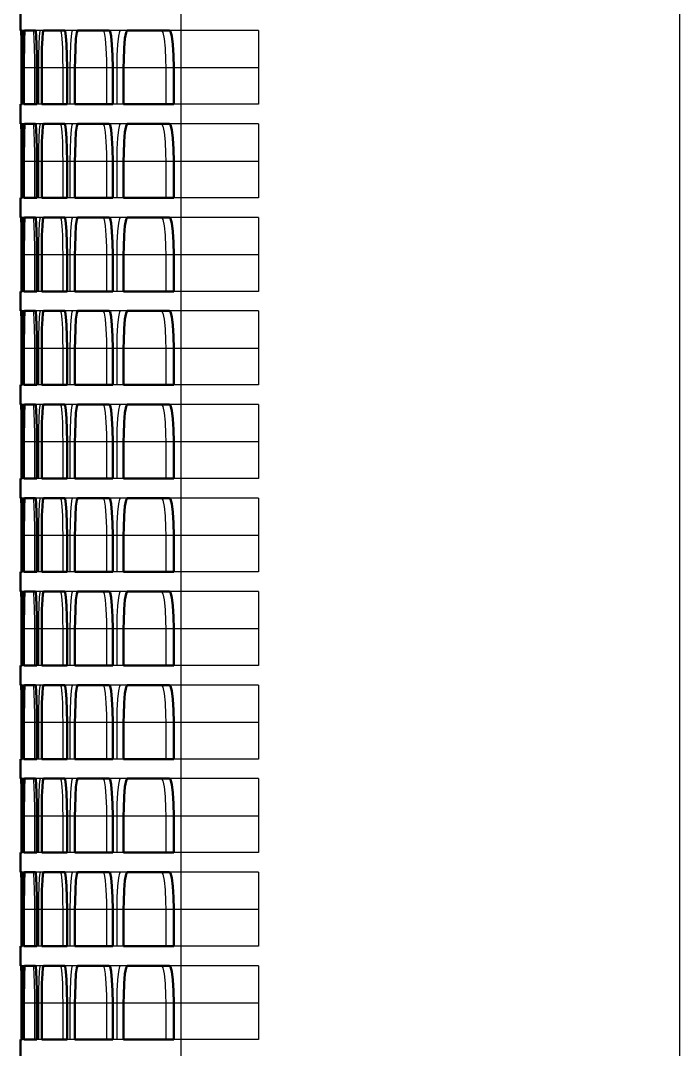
# Model space of a CAD drawing. Header units: inches. Extents: x 0 to 35.8, y 0 to 41.5.
# Drawn here: x 0.23 to 3.75, y 10.3 to 15.8 of the extents above; entities that cross this region are included whole.
import ezdxf

# ---------------------------------------------------------------- set-up
doc = ezdxf.new("R2010")
doc.units = ezdxf.units.IN
doc.header["$MEASUREMENT"] = 0
doc.linetypes.add('Dashed', pattern=[2, 1, -1])
for name, color, linetype, lineweight in [('AM_0', 7, 'Continuous', 50), ('AM_4', 3, 'Continuous', 25), ('AM_9', 6, 'Dashed', 25)]:
    doc.layers.add(name, color=color, linetype=linetype, lineweight=lineweight)

msp = doc.modelspace()

# ---------------------------------------------------------------- linework, layer by layer
at = {"layer": 'AM_0'}
for p, q in [((0.23, 15.855), (0.23, 15.75)), ((0.2364, 15.75), (0.23, 15.75)), ((0.3099, 15.75), (0.2515, 15.75)), ((0.4655, 15.75), (0.3519, 15.75)), ((0.7037, 15.75), (0.5345, 15.75)), ((1.0249, 15.75), (0.7999, 15.75)), ((0.2348, 15.55), (0.2348, 15.355)), ((0.2387, 15.355), (0.2387, 15.55)), ((0.2478, 15.55), (0.2478, 15.355)), ((0.3174, 15.355), (0.3174, 15.55)), ((0.343, 15.55), (0.343, 15.355)), ((0.4783, 15.355), (0.4783, 15.55)), ((0.5204, 15.55), (0.5204, 15.355)), ((0.7218, 15.355), (0.7218, 15.55)), ((0.7804, 15.55), (0.7804, 15.355)), ((1.0483, 15.355), (1.0483, 15.55)), ((0.23, 15.355), (0.2387, 15.355)), ((0.23, 15.355), (0.23, 15.25)), ((0.2478, 15.355), (0.3174, 15.355)), ((0.343, 15.355), (0.4783, 15.355)), ((0.5204, 15.355), (0.7218, 15.355)), ((0.7804, 15.355), (1.0483, 15.355)), ((0.2364, 15.25), (0.23, 15.25)), ((0.3099, 15.25), (0.2515, 15.25)), ((0.4655, 15.25), (0.3519, 15.25)), ((0.7037, 15.25), (0.5345, 15.25)), ((1.0249, 15.25), (0.7999, 15.25)), ((0.2348, 15.05), (0.2348, 14.855)), ((0.2387, 14.855), (0.2387, 15.05)), ((0.2478, 15.05), (0.2478, 14.855)), ((0.3174, 14.855), (0.3174, 15.05)), ((0.343, 15.05), (0.343, 14.855)), ((0.4783, 14.855), (0.4783, 15.05)), ((0.5204, 15.05), (0.5204, 14.855)), ((0.7218, 14.855), (0.7218, 15.05)), ((0.7804, 15.05), (0.7804, 14.855)), ((1.0483, 14.855), (1.0483, 15.05)), ((0.23, 14.855), (0.2387, 14.855)), ((0.23, 14.855), (0.23, 14.75)), ((0.2478, 14.855), (0.3174, 14.855)), ((0.343, 14.855), (0.4783, 14.855)), ((0.5204, 14.855), (0.7218, 14.855)), ((0.7804, 14.855), (1.0483, 14.855)), ((0.2364, 14.75), (0.23, 14.75)), ((0.3099, 14.75), (0.2515, 14.75)), ((0.4655, 14.75), (0.3519, 14.75)), ((0.7037, 14.75), (0.5345, 14.75)), ((1.0249, 14.75), (0.7999, 14.75)), ((0.2348, 14.55), (0.2348, 14.355)), ((0.2387, 14.355), (0.2387, 14.55)), ((0.2478, 14.55), (0.2478, 14.355)), ((0.3174, 14.355), (0.3174, 14.55)), ((0.343, 14.55), (0.343, 14.355)), ((0.4783, 14.355), (0.4783, 14.55)), ((0.5204, 14.55), (0.5204, 14.355)), ((0.7218, 14.355), (0.7218, 14.55)), ((0.7804, 14.55), (0.7804, 14.355)), ((1.0483, 14.355), (1.0483, 14.55)), ((0.23, 14.355), (0.2387, 14.355)), ((0.23, 14.355), (0.23, 14.25)), ((0.2478, 14.355), (0.3174, 14.355)), ((0.343, 14.355), (0.4783, 14.355)), ((0.5204, 14.355), (0.7218, 14.355)), ((0.7804, 14.355), (1.0483, 14.355)), ((0.2364, 14.25), (0.23, 14.25)), ((0.3099, 14.25), (0.2515, 14.25)), ((0.4655, 14.25), (0.3519, 14.25)), ((0.7037, 14.25), (0.5345, 14.25)), ((1.0249, 14.25), (0.7999, 14.25)), ((0.2348, 14.05), (0.2348, 13.855)), ((0.2387, 13.855), (0.2387, 14.05)), ((0.2478, 14.05), (0.2478, 13.855)), ((0.3174, 13.855), (0.3174, 14.05)), ((0.343, 14.05), (0.343, 13.855)), ((0.4783, 13.855), (0.4783, 14.05)), ((0.5204, 14.05), (0.5204, 13.855)), ((0.7218, 13.855), (0.7218, 14.05)), ((0.7804, 14.05), (0.7804, 13.855)), ((1.0483, 13.855), (1.0483, 14.05)), ((0.23, 13.855), (0.2387, 13.855)), ((0.23, 13.855), (0.23, 13.75)), ((0.2478, 13.855), (0.3174, 13.855)), ((0.343, 13.855), (0.4783, 13.855)), ((0.5204, 13.855), (0.7218, 13.855)), ((0.7804, 13.855), (1.0483, 13.855)), ((0.2364, 13.75), (0.23, 13.75)), ((0.3099, 13.75), (0.2515, 13.75)), ((0.4655, 13.75), (0.3519, 13.75)), ((0.7037, 13.75), (0.5345, 13.75)), ((1.0249, 13.75), (0.7999, 13.75)), ((0.2348, 13.55), (0.2348, 13.355)), ((0.2387, 13.355), (0.2387, 13.55)), ((0.2478, 13.55), (0.2478, 13.355)), ((0.3174, 13.355), (0.3174, 13.55)), ((0.343, 13.55), (0.343, 13.355)), ((0.4783, 13.355), (0.4783, 13.55)), ((0.5204, 13.55), (0.5204, 13.355)), ((0.7218, 13.355), (0.7218, 13.55)), ((0.7804, 13.55), (0.7804, 13.355)), ((1.0483, 13.355), (1.0483, 13.55)), ((0.23, 13.355), (0.2387, 13.355)), ((0.23, 13.355), (0.23, 13.25)), ((0.2478, 13.355), (0.3174, 13.355)), ((0.343, 13.355), (0.4783, 13.355)), ((0.5204, 13.355), (0.7218, 13.355)), ((0.7804, 13.355), (1.0483, 13.355)), ((0.2364, 13.25), (0.23, 13.25)), ((0.3099, 13.25), (0.2515, 13.25)), ((0.4655, 13.25), (0.3519, 13.25)), ((0.7037, 13.25), (0.5345, 13.25)), ((1.0249, 13.25), (0.7999, 13.25)), ((0.2348, 13.05), (0.2348, 12.855)), ((0.2387, 12.855), (0.2387, 13.05)), ((0.2478, 13.05), (0.2478, 12.855)), ((0.3174, 12.855), (0.3174, 13.05)), ((0.343, 13.05), (0.343, 12.855)), ((0.4783, 12.855), (0.4783, 13.05)), ((0.5204, 13.05), (0.5204, 12.855)), ((0.7218, 12.855), (0.7218, 13.05)), ((0.7804, 13.05), (0.7804, 12.855)), ((1.0483, 12.855), (1.0483, 13.05)), ((0.23, 12.855), (0.2387, 12.855)), ((0.23, 12.855), (0.23, 12.75)), ((0.2478, 12.855), (0.3174, 12.855)), ((0.343, 12.855), (0.4783, 12.855)), ((0.5204, 12.855), (0.7218, 12.855)), ((0.7804, 12.855), (1.0483, 12.855)), ((0.2364, 12.75), (0.23, 12.75)), ((0.3099, 12.75), (0.2515, 12.75)), ((0.4655, 12.75), (0.3519, 12.75)), ((0.7037, 12.75), (0.5345, 12.75)), ((1.0249, 12.75), (0.7999, 12.75)), ((0.2348, 12.55), (0.2348, 12.355)), ((0.2387, 12.355), (0.2387, 12.55)), ((0.2478, 12.55), (0.2478, 12.355)), ((0.3174, 12.355), (0.3174, 12.55)), ((0.343, 12.55), (0.343, 12.355)), ((0.4783, 12.355), (0.4783, 12.55)), ((0.5204, 12.55), (0.5204, 12.355)), ((0.7218, 12.355), (0.7218, 12.55)), ((0.7804, 12.55), (0.7804, 12.355)), ((1.0483, 12.355), (1.0483, 12.55)), ((0.23, 12.355), (0.2387, 12.355)), ((0.23, 12.355), (0.23, 12.25)), ((0.2478, 12.355), (0.3174, 12.355)), ((0.343, 12.355), (0.4783, 12.355)), ((0.5204, 12.355), (0.7218, 12.355)), ((0.7804, 12.355), (1.0483, 12.355)), ((0.2364, 12.25), (0.23, 12.25)), ((0.3099, 12.25), (0.2515, 12.25)), ((0.4655, 12.25), (0.3519, 12.25)), ((0.7037, 12.25), (0.5345, 12.25)), ((1.0249, 12.25), (0.7999, 12.25)), ((0.2348, 12.05), (0.2348, 11.855)), ((0.2387, 11.855), (0.2387, 12.05)), ((0.2478, 12.05), (0.2478, 11.855)), ((0.3174, 11.855), (0.3174, 12.05)), ((0.343, 12.05), (0.343, 11.855)), ((0.4783, 11.855), (0.4783, 12.05)), ((0.5204, 12.05), (0.5204, 11.855)), ((0.7218, 11.855), (0.7218, 12.05)), ((0.7804, 12.05), (0.7804, 11.855)), ((1.0483, 11.855), (1.0483, 12.05)), ((0.23, 11.855), (0.2387, 11.855)), ((0.23, 11.855), (0.23, 11.75)), ((0.2478, 11.855), (0.3174, 11.855)), ((0.343, 11.855), (0.4783, 11.855)), ((0.5204, 11.855), (0.7218, 11.855)), ((0.7804, 11.855), (1.0483, 11.855)), ((0.2364, 11.75), (0.23, 11.75)), ((0.3099, 11.75), (0.2515, 11.75)), ((0.4655, 11.75), (0.3519, 11.75)), ((0.7037, 11.75), (0.5345, 11.75)), ((1.0249, 11.75), (0.7999, 11.75)), ((0.2348, 11.55), (0.2348, 11.355)), ((0.2387, 11.355), (0.2387, 11.55)), ((0.2478, 11.55), (0.2478, 11.355)), ((0.3174, 11.355), (0.3174, 11.55)), ((0.343, 11.55), (0.343, 11.355)), ((0.4783, 11.355), (0.4783, 11.55)), ((0.5204, 11.55), (0.5204, 11.355)), ((0.7218, 11.355), (0.7218, 11.55)), ((0.7804, 11.55), (0.7804, 11.355)), ((1.0483, 11.355), (1.0483, 11.55)), ((0.23, 11.355), (0.2387, 11.355)), ((0.23, 11.355), (0.23, 11.25)), ((0.2478, 11.355), (0.3174, 11.355)), ((0.343, 11.355), (0.4783, 11.355)), ((0.5204, 11.355), (0.7218, 11.355)), ((0.7804, 11.355), (1.0483, 11.355)), ((0.2364, 11.25), (0.23, 11.25)), ((0.3099, 11.25), (0.2515, 11.25)), ((0.4655, 11.25), (0.3519, 11.25)), ((0.7037, 11.25), (0.5345, 11.25)), ((1.0249, 11.25), (0.7999, 11.25)), ((0.2348, 11.05), (0.2348, 10.855)), ((0.2387, 10.855), (0.2387, 11.05)), ((0.2478, 11.05), (0.2478, 10.855)), ((0.3174, 10.855), (0.3174, 11.05)), ((0.343, 11.05), (0.343, 10.855)), ((0.4783, 10.855), (0.4783, 11.05)), ((0.5204, 11.05), (0.5204, 10.855)), ((0.7218, 10.855), (0.7218, 11.05)), ((0.7804, 11.05), (0.7804, 10.855)), ((1.0483, 10.855), (1.0483, 11.05)), ((0.23, 10.855), (0.2387, 10.855)), ((0.23, 10.855), (0.23, 10.75)), ((0.2478, 10.855), (0.3174, 10.855)), ((0.343, 10.855), (0.4783, 10.855)), ((0.5204, 10.855), (0.7218, 10.855)), ((0.7804, 10.855), (1.0483, 10.855)), ((0.2364, 10.75), (0.23, 10.75)), ((0.3099, 10.75), (0.2515, 10.75)), ((0.4655, 10.75), (0.3519, 10.75)), ((0.7037, 10.75), (0.5345, 10.75)), ((1.0249, 10.75), (0.7999, 10.75)), ((0.2348, 10.55), (0.2348, 10.355)), ((0.2387, 10.355), (0.2387, 10.55)), ((0.2478, 10.55), (0.2478, 10.355)), ((0.3174, 10.355), (0.3174, 10.55)), ((0.343, 10.55), (0.343, 10.355)), ((0.4783, 10.355), (0.4783, 10.55)), ((0.5204, 10.55), (0.5204, 10.355)), ((0.7218, 10.355), (0.7218, 10.55)), ((0.7804, 10.55), (0.7804, 10.355)), ((1.0483, 10.355), (1.0483, 10.55)), ((0.23, 10.355), (0.2387, 10.355)), ((0.23, 10.355), (0.23, 10.25)), ((0.2478, 10.355), (0.3174, 10.355)), ((0.343, 10.355), (0.4783, 10.355)), ((0.5204, 10.355), (0.7218, 10.355)), ((0.7804, 10.355), (1.0483, 10.355))]:
    msp.add_line(p, q, dxfattribs=at)
for points in [[(0.2331, 15.75), (0.2336, 15.7387), (0.2341, 15.7062), (0.2345, 15.656), (0.2347, 15.5939), (0.2348, 15.55)], [(0.2387, 15.55), (0.2385, 15.6162), (0.2381, 15.6749), (0.2376, 15.7196), (0.2369, 15.7451), (0.2364, 15.75)], [(0.2515, 15.75), (0.2502, 15.7387), (0.2492, 15.7062), (0.2484, 15.656), (0.2479, 15.5939), (0.2478, 15.55)], [(0.3174, 15.55), (0.3169, 15.6162), (0.3157, 15.6749), (0.3138, 15.7195), (0.3115, 15.7451), (0.3099, 15.75)], [(0.3519, 15.75), (0.3489, 15.7387), (0.3463, 15.7061), (0.3443, 15.6559), (0.3432, 15.5937), (0.343, 15.55)], [(0.4783, 15.55), (0.4776, 15.6161), (0.4755, 15.6747), (0.4723, 15.7194), (0.4683, 15.745), (0.4655, 15.75)], [(0.5345, 15.75), (0.5298, 15.7387), (0.5256, 15.706), (0.5225, 15.6556), (0.5207, 15.5934), (0.5204, 15.55)], [(0.7218, 15.55), (0.7207, 15.616), (0.7178, 15.6746), (0.7133, 15.7192), (0.7077, 15.7449), (0.7037, 15.75)], [(0.7999, 15.75), (0.7934, 15.7386), (0.7876, 15.7058), (0.7833, 15.6553), (0.7809, 15.593), (0.7804, 15.55)], [(1.0483, 15.55), (1.047, 15.6159), (1.0432, 15.6743), (1.0374, 15.7189), (1.0301, 15.7448), (1.0249, 15.75)], [(0.2331, 15.25), (0.2336, 15.2387), (0.2341, 15.2062), (0.2345, 15.156), (0.2347, 15.0939), (0.2348, 15.05)], [(0.2387, 15.05), (0.2385, 15.1162), (0.2381, 15.1749), (0.2376, 15.2196), (0.2369, 15.2451), (0.2364, 15.25)], [(0.2515, 15.25), (0.2502, 15.2387), (0.2492, 15.2062), (0.2484, 15.156), (0.2479, 15.0939), (0.2478, 15.05)], [(0.3174, 15.05), (0.3169, 15.1162), (0.3157, 15.1749), (0.3138, 15.2195), (0.3115, 15.2451), (0.3099, 15.25)], [(0.3519, 15.25), (0.3489, 15.2387), (0.3463, 15.2061), (0.3443, 15.1559), (0.3432, 15.0937), (0.343, 15.05)], [(0.4783, 15.05), (0.4776, 15.1161), (0.4755, 15.1747), (0.4723, 15.2194), (0.4683, 15.245), (0.4655, 15.25)], [(0.5345, 15.25), (0.5298, 15.2387), (0.5256, 15.206), (0.5225, 15.1556), (0.5207, 15.0934), (0.5204, 15.05)], [(0.7218, 15.05), (0.7207, 15.116), (0.7178, 15.1746), (0.7133, 15.2192), (0.7077, 15.2449), (0.7037, 15.25)], [(0.7999, 15.25), (0.7934, 15.2386), (0.7876, 15.2058), (0.7833, 15.1553), (0.7809, 15.093), (0.7804, 15.05)], [(1.0483, 15.05), (1.047, 15.1159), (1.0432, 15.1743), (1.0374, 15.2189), (1.0301, 15.2448), (1.0249, 15.25)], [(0.2331, 14.75), (0.2336, 14.7387), (0.2341, 14.7062), (0.2345, 14.656), (0.2347, 14.5939), (0.2348, 14.55)], [(0.2387, 14.55), (0.2385, 14.6162), (0.2381, 14.6749), (0.2376, 14.7196), (0.2369, 14.7451), (0.2364, 14.75)], [(0.2515, 14.75), (0.2502, 14.7387), (0.2492, 14.7062), (0.2484, 14.656), (0.2479, 14.5939), (0.2478, 14.55)], [(0.3174, 14.55), (0.3169, 14.6162), (0.3157, 14.6749), (0.3138, 14.7195), (0.3115, 14.7451), (0.3099, 14.75)], [(0.3519, 14.75), (0.3489, 14.7387), (0.3463, 14.7061), (0.3443, 14.6559), (0.3432, 14.5937), (0.343, 14.55)], [(0.4783, 14.55), (0.4776, 14.6161), (0.4755, 14.6747), (0.4723, 14.7194), (0.4683, 14.745), (0.4655, 14.75)], [(0.5345, 14.75), (0.5298, 14.7387), (0.5256, 14.706), (0.5225, 14.6556), (0.5207, 14.5934), (0.5204, 14.55)], [(0.7218, 14.55), (0.7207, 14.616), (0.7178, 14.6746), (0.7133, 14.7192), (0.7077, 14.7449), (0.7037, 14.75)], [(0.7999, 14.75), (0.7934, 14.7386), (0.7876, 14.7058), (0.7833, 14.6553), (0.7809, 14.593), (0.7804, 14.55)], [(1.0483, 14.55), (1.047, 14.6159), (1.0432, 14.6743), (1.0374, 14.7189), (1.0301, 14.7448), (1.0249, 14.75)], [(0.2331, 14.25), (0.2336, 14.2387), (0.2341, 14.2062), (0.2345, 14.156), (0.2347, 14.0939), (0.2348, 14.05)], [(0.2387, 14.05), (0.2385, 14.1162), (0.2381, 14.1749), (0.2376, 14.2196), (0.2369, 14.2451), (0.2364, 14.25)], [(0.2515, 14.25), (0.2502, 14.2387), (0.2492, 14.2062), (0.2484, 14.156), (0.2479, 14.0939), (0.2478, 14.05)], [(0.3174, 14.05), (0.3169, 14.1162), (0.3157, 14.1749), (0.3138, 14.2195), (0.3115, 14.2451), (0.3099, 14.25)], [(0.3519, 14.25), (0.3489, 14.2387), (0.3463, 14.2061), (0.3443, 14.1559), (0.3432, 14.0937), (0.343, 14.05)], [(0.4783, 14.05), (0.4776, 14.1161), (0.4755, 14.1747), (0.4723, 14.2194), (0.4683, 14.245), (0.4655, 14.25)], [(0.5345, 14.25), (0.5298, 14.2387), (0.5256, 14.206), (0.5225, 14.1556), (0.5207, 14.0934), (0.5204, 14.05)], [(0.7218, 14.05), (0.7207, 14.116), (0.7178, 14.1746), (0.7133, 14.2192), (0.7077, 14.2449), (0.7037, 14.25)], [(0.7999, 14.25), (0.7934, 14.2386), (0.7876, 14.2058), (0.7833, 14.1553), (0.7809, 14.093), (0.7804, 14.05)], [(1.0483, 14.05), (1.047, 14.1159), (1.0432, 14.1743), (1.0374, 14.2189), (1.0301, 14.2448), (1.0249, 14.25)], [(0.2331, 13.75), (0.2336, 13.7387), (0.2341, 13.7062), (0.2345, 13.656), (0.2347, 13.5939), (0.2348, 13.55)], [(0.2387, 13.55), (0.2385, 13.6162), (0.2381, 13.6749), (0.2376, 13.7196), (0.2369, 13.7451), (0.2364, 13.75)], [(0.2515, 13.75), (0.2502, 13.7387), (0.2492, 13.7062), (0.2484, 13.656), (0.2479, 13.5939), (0.2478, 13.55)], [(0.3174, 13.55), (0.3169, 13.6162), (0.3157, 13.6749), (0.3138, 13.7195), (0.3115, 13.7451), (0.3099, 13.75)], [(0.3519, 13.75), (0.3489, 13.7387), (0.3463, 13.7061), (0.3443, 13.6559), (0.3432, 13.5937), (0.343, 13.55)], [(0.4783, 13.55), (0.4776, 13.6161), (0.4755, 13.6747), (0.4723, 13.7194), (0.4683, 13.745), (0.4655, 13.75)], [(0.5345, 13.75), (0.5298, 13.7387), (0.5256, 13.706), (0.5225, 13.6556), (0.5207, 13.5934), (0.5204, 13.55)], [(0.7218, 13.55), (0.7207, 13.616), (0.7178, 13.6746), (0.7133, 13.7192), (0.7077, 13.7449), (0.7037, 13.75)], [(0.7999, 13.75), (0.7934, 13.7386), (0.7876, 13.7058), (0.7833, 13.6553), (0.7809, 13.593), (0.7804, 13.55)], [(1.0483, 13.55), (1.047, 13.6159), (1.0432, 13.6743), (1.0374, 13.7189), (1.0301, 13.7448), (1.0249, 13.75)], [(0.2331, 13.25), (0.2336, 13.2387), (0.2341, 13.2062), (0.2345, 13.156), (0.2347, 13.0939), (0.2348, 13.05)], [(0.2387, 13.05), (0.2385, 13.1162), (0.2381, 13.1749), (0.2376, 13.2196), (0.2369, 13.2451), (0.2364, 13.25)], [(0.2515, 13.25), (0.2502, 13.2387), (0.2492, 13.2062), (0.2484, 13.156), (0.2479, 13.0939), (0.2478, 13.05)], [(0.3174, 13.05), (0.3169, 13.1162), (0.3157, 13.1749), (0.3138, 13.2195), (0.3115, 13.2451), (0.3099, 13.25)], [(0.3519, 13.25), (0.3489, 13.2387), (0.3463, 13.2061), (0.3443, 13.1559), (0.3432, 13.0937), (0.343, 13.05)], [(0.4783, 13.05), (0.4776, 13.1161), (0.4755, 13.1747), (0.4723, 13.2194), (0.4683, 13.245), (0.4655, 13.25)], [(0.5345, 13.25), (0.5298, 13.2387), (0.5256, 13.206), (0.5225, 13.1556), (0.5207, 13.0934), (0.5204, 13.05)], [(0.7218, 13.05), (0.7207, 13.116), (0.7178, 13.1746), (0.7133, 13.2192), (0.7077, 13.2449), (0.7037, 13.25)], [(0.7999, 13.25), (0.7934, 13.2386), (0.7876, 13.2058), (0.7833, 13.1553), (0.7809, 13.093), (0.7804, 13.05)], [(1.0483, 13.05), (1.047, 13.1159), (1.0432, 13.1743), (1.0374, 13.2189), (1.0301, 13.2448), (1.0249, 13.25)], [(0.2331, 12.75), (0.2336, 12.7387), (0.2341, 12.7062), (0.2345, 12.656), (0.2347, 12.5939), (0.2348, 12.55)], [(0.2387, 12.55), (0.2385, 12.6162), (0.2381, 12.6749), (0.2376, 12.7196), (0.2369, 12.7451), (0.2364, 12.75)], [(0.2515, 12.75), (0.2502, 12.7387), (0.2492, 12.7062), (0.2484, 12.656), (0.2479, 12.5939), (0.2478, 12.55)], [(0.3174, 12.55), (0.3169, 12.6162), (0.3157, 12.6749), (0.3138, 12.7195), (0.3115, 12.7451), (0.3099, 12.75)], [(0.3519, 12.75), (0.3489, 12.7387), (0.3463, 12.7061), (0.3443, 12.6559), (0.3432, 12.5937), (0.343, 12.55)], [(0.4783, 12.55), (0.4776, 12.6161), (0.4755, 12.6747), (0.4723, 12.7194), (0.4683, 12.745), (0.4655, 12.75)], [(0.5345, 12.75), (0.5298, 12.7387), (0.5256, 12.706), (0.5225, 12.6556), (0.5207, 12.5934), (0.5204, 12.55)], [(0.7218, 12.55), (0.7207, 12.616), (0.7178, 12.6746), (0.7133, 12.7192), (0.7077, 12.7449), (0.7037, 12.75)], [(0.7999, 12.75), (0.7934, 12.7386), (0.7876, 12.7058), (0.7833, 12.6553), (0.7809, 12.593), (0.7804, 12.55)], [(1.0483, 12.55), (1.047, 12.6159), (1.0432, 12.6743), (1.0374, 12.7189), (1.0301, 12.7448), (1.0249, 12.75)], [(0.2331, 12.25), (0.2336, 12.2387), (0.2341, 12.2062), (0.2345, 12.156), (0.2347, 12.0939), (0.2348, 12.05)], [(0.2387, 12.05), (0.2385, 12.1162), (0.2381, 12.1749), (0.2376, 12.2196), (0.2369, 12.2451), (0.2364, 12.25)], [(0.2515, 12.25), (0.2502, 12.2387), (0.2492, 12.2062), (0.2484, 12.156), (0.2479, 12.0939), (0.2478, 12.05)], [(0.3174, 12.05), (0.3169, 12.1162), (0.3157, 12.1749), (0.3138, 12.2195), (0.3115, 12.2451), (0.3099, 12.25)], [(0.3519, 12.25), (0.3489, 12.2387), (0.3463, 12.2061), (0.3443, 12.1559), (0.3432, 12.0937), (0.343, 12.05)], [(0.4783, 12.05), (0.4776, 12.1161), (0.4755, 12.1747), (0.4723, 12.2194), (0.4683, 12.245), (0.4655, 12.25)], [(0.5345, 12.25), (0.5298, 12.2387), (0.5256, 12.206), (0.5225, 12.1556), (0.5207, 12.0934), (0.5204, 12.05)], [(0.7218, 12.05), (0.7207, 12.116), (0.7178, 12.1746), (0.7133, 12.2192), (0.7077, 12.2449), (0.7037, 12.25)], [(0.7999, 12.25), (0.7934, 12.2386), (0.7876, 12.2058), (0.7833, 12.1553), (0.7809, 12.093), (0.7804, 12.05)], [(1.0483, 12.05), (1.047, 12.1159), (1.0432, 12.1743), (1.0374, 12.2189), (1.0301, 12.2448), (1.0249, 12.25)], [(0.2331, 11.75), (0.2336, 11.7387), (0.2341, 11.7062), (0.2345, 11.656), (0.2347, 11.5939), (0.2348, 11.55)], [(0.2387, 11.55), (0.2385, 11.6162), (0.2381, 11.6749), (0.2376, 11.7196), (0.2369, 11.7451), (0.2364, 11.75)], [(0.2515, 11.75), (0.2502, 11.7387), (0.2492, 11.7062), (0.2484, 11.656), (0.2479, 11.5939), (0.2478, 11.55)], [(0.3174, 11.55), (0.3169, 11.6162), (0.3157, 11.6749), (0.3138, 11.7195), (0.3115, 11.7451), (0.3099, 11.75)], [(0.3519, 11.75), (0.3489, 11.7387), (0.3463, 11.7061), (0.3443, 11.6559), (0.3432, 11.5937), (0.343, 11.55)], [(0.4783, 11.55), (0.4776, 11.6161), (0.4755, 11.6747), (0.4723, 11.7194), (0.4683, 11.745), (0.4655, 11.75)], [(0.5345, 11.75), (0.5298, 11.7387), (0.5256, 11.706), (0.5225, 11.6556), (0.5207, 11.5934), (0.5204, 11.55)], [(0.7218, 11.55), (0.7207, 11.616), (0.7178, 11.6746), (0.7133, 11.7192), (0.7077, 11.7449), (0.7037, 11.75)], [(0.7999, 11.75), (0.7934, 11.7386), (0.7876, 11.7058), (0.7833, 11.6553), (0.7809, 11.593), (0.7804, 11.55)], [(1.0483, 11.55), (1.047, 11.6159), (1.0432, 11.6743), (1.0374, 11.7189), (1.0301, 11.7448), (1.0249, 11.75)], [(0.2331, 11.25), (0.2336, 11.2387), (0.2341, 11.2062), (0.2345, 11.156), (0.2347, 11.0939), (0.2348, 11.05)], [(0.2387, 11.05), (0.2385, 11.1162), (0.2381, 11.1749), (0.2376, 11.2196), (0.2369, 11.2451), (0.2364, 11.25)], [(0.2515, 11.25), (0.2502, 11.2387), (0.2492, 11.2062), (0.2484, 11.156), (0.2479, 11.0939), (0.2478, 11.05)], [(0.3174, 11.05), (0.3169, 11.1162), (0.3157, 11.1749), (0.3138, 11.2195), (0.3115, 11.2451), (0.3099, 11.25)], [(0.3519, 11.25), (0.3489, 11.2387), (0.3463, 11.2061), (0.3443, 11.1559), (0.3432, 11.0937), (0.343, 11.05)], [(0.4783, 11.05), (0.4776, 11.1161), (0.4755, 11.1747), (0.4723, 11.2194), (0.4683, 11.245), (0.4655, 11.25)], [(0.5345, 11.25), (0.5298, 11.2387), (0.5256, 11.206), (0.5225, 11.1556), (0.5207, 11.0934), (0.5204, 11.05)], [(0.7218, 11.05), (0.7207, 11.116), (0.7178, 11.1746), (0.7133, 11.2192), (0.7077, 11.2449), (0.7037, 11.25)], [(0.7999, 11.25), (0.7934, 11.2386), (0.7876, 11.2058), (0.7833, 11.1553), (0.7809, 11.093), (0.7804, 11.05)], [(1.0483, 11.05), (1.047, 11.1159), (1.0432, 11.1743), (1.0374, 11.2189), (1.0301, 11.2448), (1.0249, 11.25)], [(0.2331, 10.75), (0.2336, 10.7387), (0.2341, 10.7062), (0.2345, 10.656), (0.2347, 10.5939), (0.2348, 10.55)], [(0.2387, 10.55), (0.2385, 10.6162), (0.2381, 10.6749), (0.2376, 10.7196), (0.2369, 10.7451), (0.2364, 10.75)], [(0.2515, 10.75), (0.2502, 10.7387), (0.2492, 10.7062), (0.2484, 10.656), (0.2479, 10.5939), (0.2478, 10.55)], [(0.3174, 10.55), (0.3169, 10.6162), (0.3157, 10.6749), (0.3138, 10.7195), (0.3115, 10.7451), (0.3099, 10.75)], [(0.3519, 10.75), (0.3489, 10.7387), (0.3463, 10.7061), (0.3443, 10.6559), (0.3432, 10.5937), (0.343, 10.55)], [(0.4783, 10.55), (0.4776, 10.6161), (0.4755, 10.6747), (0.4723, 10.7194), (0.4683, 10.745), (0.4655, 10.75)], [(0.5345, 10.75), (0.5298, 10.7387), (0.5256, 10.706), (0.5225, 10.6556), (0.5207, 10.5934), (0.5204, 10.55)], [(0.7218, 10.55), (0.7207, 10.616), (0.7178, 10.6746), (0.7133, 10.7192), (0.7077, 10.7449), (0.7037, 10.75)], [(0.7999, 10.75), (0.7934, 10.7386), (0.7876, 10.7058), (0.7833, 10.6553), (0.7809, 10.593), (0.7804, 10.55)], [(1.0483, 10.55), (1.047, 10.6159), (1.0432, 10.6743), (1.0374, 10.7189), (1.0301, 10.7448), (1.0249, 10.75)]]:
    msp.add_lwpolyline(points, dxfattribs=at)
at = {"layer": 'AM_4'}
for p, q in [((1.0858, 41.5), (1.0858, 1.625)), ((3.7489, 41.5), (3.7489, 1.625)), ((0.2387, 15.55), (0.2348, 15.55)), ((0.3174, 15.55), (0.2478, 15.55)), ((0.4783, 15.55), (0.343, 15.55)), ((0.7218, 15.55), (0.5204, 15.55)), ((1.0483, 15.55), (0.7804, 15.55)), ((0.2387, 15.05), (0.2348, 15.05)), ((0.3174, 15.05), (0.2478, 15.05)), ((0.4783, 15.05), (0.343, 15.05)), ((0.7218, 15.05), (0.5204, 15.05)), ((1.0483, 15.05), (0.7804, 15.05)), ((0.2387, 14.55), (0.2348, 14.55)), ((0.3174, 14.55), (0.2478, 14.55)), ((0.4783, 14.55), (0.343, 14.55)), ((0.7218, 14.55), (0.5204, 14.55)), ((1.0483, 14.55), (0.7804, 14.55)), ((0.2387, 14.05), (0.2348, 14.05)), ((0.3174, 14.05), (0.2478, 14.05)), ((0.4783, 14.05), (0.343, 14.05)), ((0.7218, 14.05), (0.5204, 14.05)), ((1.0483, 14.05), (0.7804, 14.05)), ((0.2387, 13.55), (0.2348, 13.55)), ((0.3174, 13.55), (0.2478, 13.55)), ((0.4783, 13.55), (0.343, 13.55)), ((0.7218, 13.55), (0.5204, 13.55)), ((1.0483, 13.55), (0.7804, 13.55)), ((0.2387, 13.05), (0.2348, 13.05)), ((0.3174, 13.05), (0.2478, 13.05)), ((0.4783, 13.05), (0.343, 13.05)), ((0.7218, 13.05), (0.5204, 13.05)), ((1.0483, 13.05), (0.7804, 13.05)), ((0.2387, 12.55), (0.2348, 12.55)), ((0.3174, 12.55), (0.2478, 12.55)), ((0.4783, 12.55), (0.343, 12.55)), ((0.7218, 12.55), (0.5204, 12.55)), ((1.0483, 12.55), (0.7804, 12.55)), ((0.2387, 12.05), (0.2348, 12.05)), ((0.3174, 12.05), (0.2478, 12.05)), ((0.4783, 12.05), (0.343, 12.05)), ((0.7218, 12.05), (0.5204, 12.05)), ((1.0483, 12.05), (0.7804, 12.05)), ((0.2387, 11.55), (0.2348, 11.55)), ((0.3174, 11.55), (0.2478, 11.55)), ((0.4783, 11.55), (0.343, 11.55)), ((0.7218, 11.55), (0.5204, 11.55)), ((1.0483, 11.55), (0.7804, 11.55)), ((0.2387, 11.05), (0.2348, 11.05)), ((0.3174, 11.05), (0.2478, 11.05)), ((0.4783, 11.05), (0.343, 11.05)), ((0.7218, 11.05), (0.5204, 11.05)), ((1.0483, 11.05), (0.7804, 11.05)), ((0.2387, 10.55), (0.2348, 10.55)), ((0.3174, 10.55), (0.2478, 10.55)), ((0.4783, 10.55), (0.343, 10.55)), ((0.7218, 10.55), (0.5204, 10.55)), ((1.0483, 10.55), (0.7804, 10.55))]:
    msp.add_line(p, q, dxfattribs=at)
at = {"layer": 'AM_9'}
for p, q in [((0.2515, 15.75), (0.2364, 15.75)), ((0.3519, 15.75), (0.3099, 15.75)), ((0.5345, 15.75), (0.4655, 15.75)), ((0.7999, 15.75), (0.7037, 15.75)), ((1.5, 15.75), (1.0249, 15.75)), ((1.5, 15.75), (1.5, 15.355)), ((0.2478, 15.55), (0.2387, 15.55)), ((0.242, 15.355), (0.242, 15.55)), ((0.3037, 15.55), (0.3037, 15.355)), ((0.343, 15.55), (0.3174, 15.55)), ((0.3273, 15.355), (0.3273, 15.55)), ((0.4548, 15.55), (0.4548, 15.355)), ((0.5204, 15.55), (0.4783, 15.55)), ((0.4949, 15.355), (0.4949, 15.55)), ((0.6884, 15.55), (0.6884, 15.355)), ((0.7804, 15.55), (0.7218, 15.55)), ((0.7451, 15.355), (0.7451, 15.55)), ((1.005, 15.55), (1.005, 15.355)), ((1.5, 15.55), (1.0483, 15.55)), ((0.2478, 15.355), (0.2387, 15.355)), ((0.343, 15.355), (0.3174, 15.355)), ((0.5204, 15.355), (0.4783, 15.355)), ((0.7804, 15.355), (0.7218, 15.355)), ((1.5, 15.355), (1.0483, 15.355)), ((0.2515, 15.25), (0.2364, 15.25)), ((0.3519, 15.25), (0.3099, 15.25)), ((0.5345, 15.25), (0.4655, 15.25)), ((0.7999, 15.25), (0.7037, 15.25)), ((1.5, 15.25), (1.0249, 15.25)), ((1.5, 15.25), (1.5, 14.855)), ((0.2478, 15.05), (0.2387, 15.05)), ((0.242, 14.855), (0.242, 15.05)), ((0.3037, 15.05), (0.3037, 14.855)), ((0.343, 15.05), (0.3174, 15.05)), ((0.3273, 14.855), (0.3273, 15.05)), ((0.4548, 15.05), (0.4548, 14.855)), ((0.5204, 15.05), (0.4783, 15.05)), ((0.4949, 14.855), (0.4949, 15.05)), ((0.6884, 15.05), (0.6884, 14.855)), ((0.7804, 15.05), (0.7218, 15.05)), ((0.7451, 14.855), (0.7451, 15.05)), ((1.005, 15.05), (1.005, 14.855)), ((1.5, 15.05), (1.0483, 15.05)), ((0.2478, 14.855), (0.2387, 14.855)), ((0.343, 14.855), (0.3174, 14.855)), ((0.5204, 14.855), (0.4783, 14.855)), ((0.7804, 14.855), (0.7218, 14.855)), ((1.5, 14.855), (1.0483, 14.855)), ((0.2515, 14.75), (0.2364, 14.75)), ((0.3519, 14.75), (0.3099, 14.75)), ((0.5345, 14.75), (0.4655, 14.75)), ((0.7999, 14.75), (0.7037, 14.75)), ((1.5, 14.75), (1.0249, 14.75)), ((1.5, 14.75), (1.5, 14.355)), ((0.2478, 14.55), (0.2387, 14.55)), ((0.242, 14.355), (0.242, 14.55)), ((0.3037, 14.55), (0.3037, 14.355)), ((0.343, 14.55), (0.3174, 14.55)), ((0.3273, 14.355), (0.3273, 14.55)), ((0.4548, 14.55), (0.4548, 14.355)), ((0.5204, 14.55), (0.4783, 14.55)), ((0.4949, 14.355), (0.4949, 14.55)), ((0.6884, 14.55), (0.6884, 14.355)), ((0.7804, 14.55), (0.7218, 14.55)), ((0.7451, 14.355), (0.7451, 14.55)), ((1.005, 14.55), (1.005, 14.355)), ((1.5, 14.55), (1.0483, 14.55)), ((0.2478, 14.355), (0.2387, 14.355)), ((0.343, 14.355), (0.3174, 14.355)), ((0.5204, 14.355), (0.4783, 14.355)), ((0.7804, 14.355), (0.7218, 14.355)), ((1.5, 14.355), (1.0483, 14.355)), ((0.2515, 14.25), (0.2364, 14.25)), ((0.3519, 14.25), (0.3099, 14.25)), ((0.5345, 14.25), (0.4655, 14.25)), ((0.7999, 14.25), (0.7037, 14.25)), ((1.5, 14.25), (1.0249, 14.25)), ((1.5, 14.25), (1.5, 13.855)), ((0.2478, 14.05), (0.2387, 14.05)), ((0.242, 13.855), (0.242, 14.05)), ((0.3037, 14.05), (0.3037, 13.855)), ((0.343, 14.05), (0.3174, 14.05)), ((0.3273, 13.855), (0.3273, 14.05)), ((0.4548, 14.05), (0.4548, 13.855)), ((0.5204, 14.05), (0.4783, 14.05)), ((0.4949, 13.855), (0.4949, 14.05)), ((0.6884, 14.05), (0.6884, 13.855)), ((0.7804, 14.05), (0.7218, 14.05)), ((0.7451, 13.855), (0.7451, 14.05)), ((1.005, 14.05), (1.005, 13.855)), ((1.5, 14.05), (1.0483, 14.05)), ((0.2478, 13.855), (0.2387, 13.855)), ((0.343, 13.855), (0.3174, 13.855)), ((0.5204, 13.855), (0.4783, 13.855)), ((0.7804, 13.855), (0.7218, 13.855)), ((1.5, 13.855), (1.0483, 13.855)), ((0.2515, 13.75), (0.2364, 13.75)), ((0.3519, 13.75), (0.3099, 13.75)), ((0.5345, 13.75), (0.4655, 13.75)), ((0.7999, 13.75), (0.7037, 13.75)), ((1.5, 13.75), (1.0249, 13.75)), ((1.5, 13.75), (1.5, 13.355)), ((0.2478, 13.55), (0.2387, 13.55)), ((0.242, 13.355), (0.242, 13.55)), ((0.3037, 13.55), (0.3037, 13.355)), ((0.343, 13.55), (0.3174, 13.55)), ((0.3273, 13.355), (0.3273, 13.55)), ((0.4548, 13.55), (0.4548, 13.355)), ((0.5204, 13.55), (0.4783, 13.55)), ((0.4949, 13.355), (0.4949, 13.55)), ((0.6884, 13.55), (0.6884, 13.355)), ((0.7804, 13.55), (0.7218, 13.55)), ((0.7451, 13.355), (0.7451, 13.55)), ((1.005, 13.55), (1.005, 13.355)), ((1.5, 13.55), (1.0483, 13.55)), ((0.2478, 13.355), (0.2387, 13.355)), ((0.343, 13.355), (0.3174, 13.355)), ((0.5204, 13.355), (0.4783, 13.355)), ((0.7804, 13.355), (0.7218, 13.355)), ((1.5, 13.355), (1.0483, 13.355)), ((0.2515, 13.25), (0.2364, 13.25)), ((0.3519, 13.25), (0.3099, 13.25)), ((0.5345, 13.25), (0.4655, 13.25)), ((0.7999, 13.25), (0.7037, 13.25)), ((1.5, 13.25), (1.0249, 13.25)), ((1.5, 13.25), (1.5, 12.855)), ((0.2478, 13.05), (0.2387, 13.05)), ((0.242, 12.855), (0.242, 13.05)), ((0.3037, 13.05), (0.3037, 12.855)), ((0.343, 13.05), (0.3174, 13.05)), ((0.3273, 12.855), (0.3273, 13.05)), ((0.4548, 13.05), (0.4548, 12.855)), ((0.5204, 13.05), (0.4783, 13.05)), ((0.4949, 12.855), (0.4949, 13.05)), ((0.6884, 13.05), (0.6884, 12.855)), ((0.7804, 13.05), (0.7218, 13.05)), ((0.7451, 12.855), (0.7451, 13.05)), ((1.005, 13.05), (1.005, 12.855)), ((1.5, 13.05), (1.0483, 13.05)), ((0.2478, 12.855), (0.2387, 12.855)), ((0.343, 12.855), (0.3174, 12.855)), ((0.5204, 12.855), (0.4783, 12.855)), ((0.7804, 12.855), (0.7218, 12.855)), ((1.5, 12.855), (1.0483, 12.855)), ((0.2515, 12.75), (0.2364, 12.75)), ((0.3519, 12.75), (0.3099, 12.75)), ((0.5345, 12.75), (0.4655, 12.75)), ((0.7999, 12.75), (0.7037, 12.75)), ((1.5, 12.75), (1.0249, 12.75)), ((1.5, 12.75), (1.5, 12.355)), ((0.2478, 12.55), (0.2387, 12.55)), ((0.242, 12.355), (0.242, 12.55)), ((0.3037, 12.55), (0.3037, 12.355)), ((0.343, 12.55), (0.3174, 12.55)), ((0.3273, 12.355), (0.3273, 12.55)), ((0.4548, 12.55), (0.4548, 12.355)), ((0.5204, 12.55), (0.4783, 12.55)), ((0.4949, 12.355), (0.4949, 12.55)), ((0.6884, 12.55), (0.6884, 12.355)), ((0.7804, 12.55), (0.7218, 12.55)), ((0.7451, 12.355), (0.7451, 12.55)), ((1.005, 12.55), (1.005, 12.355)), ((1.5, 12.55), (1.0483, 12.55)), ((0.2478, 12.355), (0.2387, 12.355)), ((0.343, 12.355), (0.3174, 12.355)), ((0.5204, 12.355), (0.4783, 12.355)), ((0.7804, 12.355), (0.7218, 12.355)), ((1.5, 12.355), (1.0483, 12.355)), ((0.2515, 12.25), (0.2364, 12.25)), ((0.3519, 12.25), (0.3099, 12.25)), ((0.5345, 12.25), (0.4655, 12.25)), ((0.7999, 12.25), (0.7037, 12.25)), ((1.5, 12.25), (1.0249, 12.25)), ((1.5, 12.25), (1.5, 11.855)), ((0.2478, 12.05), (0.2387, 12.05)), ((0.242, 11.855), (0.242, 12.05)), ((0.3037, 12.05), (0.3037, 11.855)), ((0.343, 12.05), (0.3174, 12.05)), ((0.3273, 11.855), (0.3273, 12.05)), ((0.4548, 12.05), (0.4548, 11.855)), ((0.5204, 12.05), (0.4783, 12.05)), ((0.4949, 11.855), (0.4949, 12.05)), ((0.6884, 12.05), (0.6884, 11.855)), ((0.7804, 12.05), (0.7218, 12.05)), ((0.7451, 11.855), (0.7451, 12.05)), ((1.005, 12.05), (1.005, 11.855)), ((1.5, 12.05), (1.0483, 12.05)), ((0.2478, 11.855), (0.2387, 11.855)), ((0.343, 11.855), (0.3174, 11.855)), ((0.5204, 11.855), (0.4783, 11.855)), ((0.7804, 11.855), (0.7218, 11.855)), ((1.5, 11.855), (1.0483, 11.855)), ((0.2515, 11.75), (0.2364, 11.75)), ((0.3519, 11.75), (0.3099, 11.75)), ((0.5345, 11.75), (0.4655, 11.75)), ((0.7999, 11.75), (0.7037, 11.75)), ((1.5, 11.75), (1.0249, 11.75)), ((1.5, 11.75), (1.5, 11.355)), ((0.2478, 11.55), (0.2387, 11.55)), ((0.242, 11.355), (0.242, 11.55)), ((0.3037, 11.55), (0.3037, 11.355)), ((0.343, 11.55), (0.3174, 11.55)), ((0.3273, 11.355), (0.3273, 11.55)), ((0.4548, 11.55), (0.4548, 11.355)), ((0.5204, 11.55), (0.4783, 11.55)), ((0.4949, 11.355), (0.4949, 11.55)), ((0.6884, 11.55), (0.6884, 11.355)), ((0.7804, 11.55), (0.7218, 11.55)), ((0.7451, 11.355), (0.7451, 11.55)), ((1.005, 11.55), (1.005, 11.355)), ((1.5, 11.55), (1.0483, 11.55)), ((0.2478, 11.355), (0.2387, 11.355)), ((0.343, 11.355), (0.3174, 11.355)), ((0.5204, 11.355), (0.4783, 11.355)), ((0.7804, 11.355), (0.7218, 11.355)), ((1.5, 11.355), (1.0483, 11.355)), ((0.2515, 11.25), (0.2364, 11.25)), ((0.3519, 11.25), (0.3099, 11.25)), ((0.5345, 11.25), (0.4655, 11.25)), ((0.7999, 11.25), (0.7037, 11.25)), ((1.5, 11.25), (1.0249, 11.25)), ((1.5, 11.25), (1.5, 10.855)), ((0.2478, 11.05), (0.2387, 11.05)), ((0.242, 10.855), (0.242, 11.05)), ((0.3037, 11.05), (0.3037, 10.855)), ((0.343, 11.05), (0.3174, 11.05)), ((0.3273, 10.855), (0.3273, 11.05)), ((0.4548, 11.05), (0.4548, 10.855)), ((0.5204, 11.05), (0.4783, 11.05)), ((0.4949, 10.855), (0.4949, 11.05)), ((0.6884, 11.05), (0.6884, 10.855)), ((0.7804, 11.05), (0.7218, 11.05)), ((0.7451, 10.855), (0.7451, 11.05)), ((1.005, 11.05), (1.005, 10.855)), ((1.5, 11.05), (1.0483, 11.05)), ((0.2478, 10.855), (0.2387, 10.855)), ((0.343, 10.855), (0.3174, 10.855)), ((0.5204, 10.855), (0.4783, 10.855)), ((0.7804, 10.855), (0.7218, 10.855)), ((1.5, 10.855), (1.0483, 10.855)), ((0.2515, 10.75), (0.2364, 10.75)), ((0.3519, 10.75), (0.3099, 10.75)), ((0.5345, 10.75), (0.4655, 10.75)), ((0.7999, 10.75), (0.7037, 10.75)), ((1.5, 10.75), (1.0249, 10.75)), ((1.5, 10.75), (1.5, 10.355)), ((0.2478, 10.55), (0.2387, 10.55)), ((0.242, 10.355), (0.242, 10.55)), ((0.3037, 10.55), (0.3037, 10.355)), ((0.343, 10.55), (0.3174, 10.55)), ((0.3273, 10.355), (0.3273, 10.55)), ((0.4548, 10.55), (0.4548, 10.355)), ((0.5204, 10.55), (0.4783, 10.55)), ((0.4949, 10.355), (0.4949, 10.55)), ((0.6884, 10.55), (0.6884, 10.355)), ((0.7804, 10.55), (0.7218, 10.55)), ((0.7451, 10.355), (0.7451, 10.55)), ((1.005, 10.55), (1.005, 10.355)), ((1.5, 10.55), (1.0483, 10.55)), ((0.2478, 10.355), (0.2387, 10.355)), ((0.343, 10.355), (0.3174, 10.355)), ((0.5204, 10.355), (0.4783, 10.355)), ((0.7804, 10.355), (0.7218, 10.355)), ((1.5, 10.355), (1.0483, 10.355))]:
    msp.add_line(p, q, dxfattribs=at)
for points in [[(0.242, 15.55), (0.2421, 15.6162), (0.2426, 15.6749), (0.2433, 15.7196), (0.2443, 15.7451), (0.245, 15.75)], [(0.2968, 15.75), (0.2991, 15.7387), (0.3011, 15.7061), (0.3026, 15.6559), (0.3035, 15.5938), (0.3037, 15.55)], [(0.3273, 15.55), (0.3278, 15.6162), (0.3291, 15.6749), (0.3312, 15.7195), (0.3338, 15.7451), (0.3356, 15.75)], [(0.4427, 15.75), (0.4467, 15.7387), (0.4502, 15.706), (0.453, 15.6557), (0.4545, 15.5936), (0.4548, 15.55)], [(0.4949, 15.55), (0.4957, 15.6161), (0.4979, 15.6747), (0.5012, 15.7194), (0.5054, 15.745), (0.5085, 15.75)], [(0.671, 15.75), (0.6768, 15.7387), (0.6819, 15.7059), (0.6858, 15.6554), (0.688, 15.5932), (0.6884, 15.55)], [(0.7451, 15.55), (0.7462, 15.616), (0.7492, 15.6745), (0.7539, 15.7192), (0.7597, 15.7449), (0.7639, 15.75)], [(0.9823, 15.75), (0.9898, 15.7386), (0.9965, 15.7057), (1.0016, 15.655), (1.0045, 15.5927), (1.005, 15.55)], [(0.242, 15.05), (0.2421, 15.1162), (0.2426, 15.1749), (0.2433, 15.2196), (0.2443, 15.2451), (0.245, 15.25)], [(0.2968, 15.25), (0.2991, 15.2387), (0.3011, 15.2061), (0.3026, 15.1559), (0.3035, 15.0938), (0.3037, 15.05)], [(0.3273, 15.05), (0.3278, 15.1162), (0.3291, 15.1749), (0.3312, 15.2195), (0.3338, 15.2451), (0.3356, 15.25)], [(0.4427, 15.25), (0.4467, 15.2387), (0.4502, 15.206), (0.453, 15.1557), (0.4545, 15.0936), (0.4548, 15.05)], [(0.4949, 15.05), (0.4957, 15.1161), (0.4979, 15.1747), (0.5012, 15.2194), (0.5054, 15.245), (0.5085, 15.25)], [(0.671, 15.25), (0.6768, 15.2387), (0.6819, 15.2059), (0.6858, 15.1554), (0.688, 15.0932), (0.6884, 15.05)], [(0.7451, 15.05), (0.7462, 15.116), (0.7492, 15.1745), (0.7539, 15.2192), (0.7597, 15.2449), (0.7639, 15.25)], [(0.9823, 15.25), (0.9898, 15.2386), (0.9965, 15.2057), (1.0016, 15.155), (1.0045, 15.0927), (1.005, 15.05)], [(0.242, 14.55), (0.2421, 14.6162), (0.2426, 14.6749), (0.2433, 14.7196), (0.2443, 14.7451), (0.245, 14.75)], [(0.2968, 14.75), (0.2991, 14.7387), (0.3011, 14.7061), (0.3026, 14.6559), (0.3035, 14.5938), (0.3037, 14.55)], [(0.3273, 14.55), (0.3278, 14.6162), (0.3291, 14.6749), (0.3312, 14.7195), (0.3338, 14.7451), (0.3356, 14.75)], [(0.4427, 14.75), (0.4467, 14.7387), (0.4502, 14.706), (0.453, 14.6557), (0.4545, 14.5936), (0.4548, 14.55)], [(0.4949, 14.55), (0.4957, 14.6161), (0.4979, 14.6747), (0.5012, 14.7194), (0.5054, 14.745), (0.5085, 14.75)], [(0.671, 14.75), (0.6768, 14.7387), (0.6819, 14.7059), (0.6858, 14.6554), (0.688, 14.5932), (0.6884, 14.55)], [(0.7451, 14.55), (0.7462, 14.616), (0.7492, 14.6745), (0.7539, 14.7192), (0.7597, 14.7449), (0.7639, 14.75)], [(0.9823, 14.75), (0.9898, 14.7386), (0.9965, 14.7057), (1.0016, 14.655), (1.0045, 14.5927), (1.005, 14.55)], [(0.242, 14.05), (0.2421, 14.1162), (0.2426, 14.1749), (0.2433, 14.2196), (0.2443, 14.2451), (0.245, 14.25)], [(0.2968, 14.25), (0.2991, 14.2387), (0.3011, 14.2061), (0.3026, 14.1559), (0.3035, 14.0938), (0.3037, 14.05)], [(0.3273, 14.05), (0.3278, 14.1162), (0.3291, 14.1749), (0.3312, 14.2195), (0.3338, 14.2451), (0.3356, 14.25)], [(0.4427, 14.25), (0.4467, 14.2387), (0.4502, 14.206), (0.453, 14.1557), (0.4545, 14.0936), (0.4548, 14.05)], [(0.4949, 14.05), (0.4957, 14.1161), (0.4979, 14.1747), (0.5012, 14.2194), (0.5054, 14.245), (0.5085, 14.25)], [(0.671, 14.25), (0.6768, 14.2387), (0.6819, 14.2059), (0.6858, 14.1554), (0.688, 14.0932), (0.6884, 14.05)], [(0.7451, 14.05), (0.7462, 14.116), (0.7492, 14.1745), (0.7539, 14.2192), (0.7597, 14.2449), (0.7639, 14.25)], [(0.9823, 14.25), (0.9898, 14.2386), (0.9965, 14.2057), (1.0016, 14.155), (1.0045, 14.0927), (1.005, 14.05)], [(0.242, 13.55), (0.2421, 13.6162), (0.2426, 13.6749), (0.2433, 13.7196), (0.2443, 13.7451), (0.245, 13.75)], [(0.2968, 13.75), (0.2991, 13.7387), (0.3011, 13.7061), (0.3026, 13.6559), (0.3035, 13.5938), (0.3037, 13.55)], [(0.3273, 13.55), (0.3278, 13.6162), (0.3291, 13.6749), (0.3312, 13.7195), (0.3338, 13.7451), (0.3356, 13.75)], [(0.4427, 13.75), (0.4467, 13.7387), (0.4502, 13.706), (0.453, 13.6557), (0.4545, 13.5936), (0.4548, 13.55)], [(0.4949, 13.55), (0.4957, 13.6161), (0.4979, 13.6747), (0.5012, 13.7194), (0.5054, 13.745), (0.5085, 13.75)], [(0.671, 13.75), (0.6768, 13.7387), (0.6819, 13.7059), (0.6858, 13.6554), (0.688, 13.5932), (0.6884, 13.55)], [(0.7451, 13.55), (0.7462, 13.616), (0.7492, 13.6745), (0.7539, 13.7192), (0.7597, 13.7449), (0.7639, 13.75)], [(0.9823, 13.75), (0.9898, 13.7386), (0.9965, 13.7057), (1.0016, 13.655), (1.0045, 13.5927), (1.005, 13.55)], [(0.242, 13.05), (0.2421, 13.1162), (0.2426, 13.1749), (0.2433, 13.2196), (0.2443, 13.2451), (0.245, 13.25)], [(0.2968, 13.25), (0.2991, 13.2387), (0.3011, 13.2061), (0.3026, 13.1559), (0.3035, 13.0938), (0.3037, 13.05)], [(0.3273, 13.05), (0.3278, 13.1162), (0.3291, 13.1749), (0.3312, 13.2195), (0.3338, 13.2451), (0.3356, 13.25)], [(0.4427, 13.25), (0.4467, 13.2387), (0.4502, 13.206), (0.453, 13.1557), (0.4545, 13.0936), (0.4548, 13.05)], [(0.4949, 13.05), (0.4957, 13.1161), (0.4979, 13.1747), (0.5012, 13.2194), (0.5054, 13.245), (0.5085, 13.25)], [(0.671, 13.25), (0.6768, 13.2387), (0.6819, 13.2059), (0.6858, 13.1554), (0.688, 13.0932), (0.6884, 13.05)], [(0.7451, 13.05), (0.7462, 13.116), (0.7492, 13.1745), (0.7539, 13.2192), (0.7597, 13.2449), (0.7639, 13.25)], [(0.9823, 13.25), (0.9898, 13.2386), (0.9965, 13.2057), (1.0016, 13.155), (1.0045, 13.0927), (1.005, 13.05)], [(0.242, 12.55), (0.2421, 12.6162), (0.2426, 12.6749), (0.2433, 12.7196), (0.2443, 12.7451), (0.245, 12.75)], [(0.2968, 12.75), (0.2991, 12.7387), (0.3011, 12.7061), (0.3026, 12.6559), (0.3035, 12.5938), (0.3037, 12.55)], [(0.3273, 12.55), (0.3278, 12.6162), (0.3291, 12.6749), (0.3312, 12.7195), (0.3338, 12.7451), (0.3356, 12.75)], [(0.4427, 12.75), (0.4467, 12.7387), (0.4502, 12.706), (0.453, 12.6557), (0.4545, 12.5936), (0.4548, 12.55)], [(0.4949, 12.55), (0.4957, 12.6161), (0.4979, 12.6747), (0.5012, 12.7194), (0.5054, 12.745), (0.5085, 12.75)], [(0.671, 12.75), (0.6768, 12.7387), (0.6819, 12.7059), (0.6858, 12.6554), (0.688, 12.5932), (0.6884, 12.55)], [(0.7451, 12.55), (0.7462, 12.616), (0.7492, 12.6745), (0.7539, 12.7192), (0.7597, 12.7449), (0.7639, 12.75)], [(0.9823, 12.75), (0.9898, 12.7386), (0.9965, 12.7057), (1.0016, 12.655), (1.0045, 12.5927), (1.005, 12.55)], [(0.242, 12.05), (0.2421, 12.1162), (0.2426, 12.1749), (0.2433, 12.2196), (0.2443, 12.2451), (0.245, 12.25)], [(0.2968, 12.25), (0.2991, 12.2387), (0.3011, 12.2061), (0.3026, 12.1559), (0.3035, 12.0938), (0.3037, 12.05)], [(0.3273, 12.05), (0.3278, 12.1162), (0.3291, 12.1749), (0.3312, 12.2195), (0.3338, 12.2451), (0.3356, 12.25)], [(0.4427, 12.25), (0.4467, 12.2387), (0.4502, 12.206), (0.453, 12.1557), (0.4545, 12.0936), (0.4548, 12.05)], [(0.4949, 12.05), (0.4957, 12.1161), (0.4979, 12.1747), (0.5012, 12.2194), (0.5054, 12.245), (0.5085, 12.25)], [(0.671, 12.25), (0.6768, 12.2387), (0.6819, 12.2059), (0.6858, 12.1554), (0.688, 12.0932), (0.6884, 12.05)], [(0.7451, 12.05), (0.7462, 12.116), (0.7492, 12.1745), (0.7539, 12.2192), (0.7597, 12.2449), (0.7639, 12.25)], [(0.9823, 12.25), (0.9898, 12.2386), (0.9965, 12.2057), (1.0016, 12.155), (1.0045, 12.0927), (1.005, 12.05)], [(0.242, 11.55), (0.2421, 11.6162), (0.2426, 11.6749), (0.2433, 11.7196), (0.2443, 11.7451), (0.245, 11.75)], [(0.2968, 11.75), (0.2991, 11.7387), (0.3011, 11.7061), (0.3026, 11.6559), (0.3035, 11.5938), (0.3037, 11.55)], [(0.3273, 11.55), (0.3278, 11.6162), (0.3291, 11.6749), (0.3312, 11.7195), (0.3338, 11.7451), (0.3356, 11.75)], [(0.4427, 11.75), (0.4467, 11.7387), (0.4502, 11.706), (0.453, 11.6557), (0.4545, 11.5936), (0.4548, 11.55)], [(0.4949, 11.55), (0.4957, 11.6161), (0.4979, 11.6747), (0.5012, 11.7194), (0.5054, 11.745), (0.5085, 11.75)], [(0.671, 11.75), (0.6768, 11.7387), (0.6819, 11.7059), (0.6858, 11.6554), (0.688, 11.5932), (0.6884, 11.55)], [(0.7451, 11.55), (0.7462, 11.616), (0.7492, 11.6745), (0.7539, 11.7192), (0.7597, 11.7449), (0.7639, 11.75)], [(0.9823, 11.75), (0.9898, 11.7386), (0.9965, 11.7057), (1.0016, 11.655), (1.0045, 11.5927), (1.005, 11.55)], [(0.242, 11.05), (0.2421, 11.1162), (0.2426, 11.1749), (0.2433, 11.2196), (0.2443, 11.2451), (0.245, 11.25)], [(0.2968, 11.25), (0.2991, 11.2387), (0.3011, 11.2061), (0.3026, 11.1559), (0.3035, 11.0938), (0.3037, 11.05)], [(0.3273, 11.05), (0.3278, 11.1162), (0.3291, 11.1749), (0.3312, 11.2195), (0.3338, 11.2451), (0.3356, 11.25)], [(0.4427, 11.25), (0.4467, 11.2387), (0.4502, 11.206), (0.453, 11.1557), (0.4545, 11.0936), (0.4548, 11.05)], [(0.4949, 11.05), (0.4957, 11.1161), (0.4979, 11.1747), (0.5012, 11.2194), (0.5054, 11.245), (0.5085, 11.25)], [(0.671, 11.25), (0.6768, 11.2387), (0.6819, 11.2059), (0.6858, 11.1554), (0.688, 11.0932), (0.6884, 11.05)], [(0.7451, 11.05), (0.7462, 11.116), (0.7492, 11.1745), (0.7539, 11.2192), (0.7597, 11.2449), (0.7639, 11.25)], [(0.9823, 11.25), (0.9898, 11.2386), (0.9965, 11.2057), (1.0016, 11.155), (1.0045, 11.0927), (1.005, 11.05)], [(0.242, 10.55), (0.2421, 10.6162), (0.2426, 10.6749), (0.2433, 10.7196), (0.2443, 10.7451), (0.245, 10.75)], [(0.2968, 10.75), (0.2991, 10.7387), (0.3011, 10.7061), (0.3026, 10.6559), (0.3035, 10.5938), (0.3037, 10.55)], [(0.3273, 10.55), (0.3278, 10.6162), (0.3291, 10.6749), (0.3312, 10.7195), (0.3338, 10.7451), (0.3356, 10.75)], [(0.4427, 10.75), (0.4467, 10.7387), (0.4502, 10.706), (0.453, 10.6557), (0.4545, 10.5936), (0.4548, 10.55)], [(0.4949, 10.55), (0.4957, 10.6161), (0.4979, 10.6747), (0.5012, 10.7194), (0.5054, 10.745), (0.5085, 10.75)], [(0.671, 10.75), (0.6768, 10.7387), (0.6819, 10.7059), (0.6858, 10.6554), (0.688, 10.5932), (0.6884, 10.55)], [(0.7451, 10.55), (0.7462, 10.616), (0.7492, 10.6745), (0.7539, 10.7192), (0.7597, 10.7449), (0.7639, 10.75)], [(0.9823, 10.75), (0.9898, 10.7386), (0.9965, 10.7057), (1.0016, 10.655), (1.0045, 10.5927), (1.005, 10.55)]]:
    msp.add_lwpolyline(points, dxfattribs=at)

doc.saveas('drawing.dxf')
